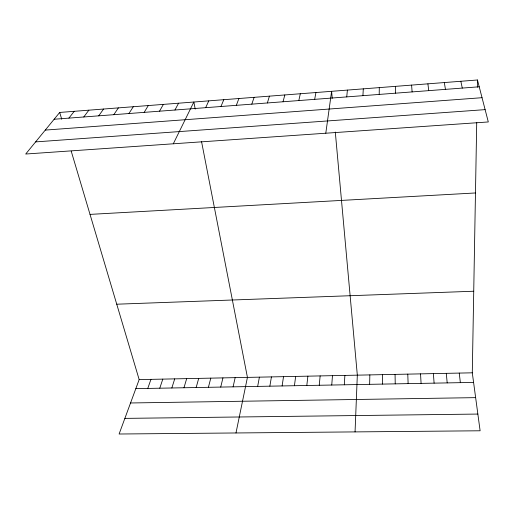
<?xml version="1.0" encoding="UTF-8"?>
<svg xmlns="http://www.w3.org/2000/svg" width="514" height="514" viewBox="0 0 514 514"><rect width="100%" height="100%" fill="white"/><g stroke="black" fill="none" stroke-linecap="round" stroke-linejoin="round"><path stroke-width="0.77" d="M382.403 384.099L382.422 374.648M379.21 94.428L379.293 87.611M71.215 151.148L139.165 379.595L119.107 434.015L480.115 430.783L472.289 372.817L476.722 122.377M477.345 87.2L477.467 79.985L59.701 112.444L25.7 154.027L488.3 121.953L477.467 79.985M369.643 384.337L369.842 374.905M355.058 431.901L357.326 375.156L335.301 132.066M362.923 95.668L363.295 88.851M344.316 384.806L344.868 375.413M331.748 385.037L332.474 375.663M319.245 385.269L320.145 375.914M346.738 96.908L347.4 90.091M306.807 385.494L307.88 376.164M294.426 385.725L295.666 376.415M325.792 133.222L331.607 91.319L332.237 98.27M282.109 385.95L283.522 376.659M269.856 386.175L271.431 376.903M314.684 99.35L315.911 92.533M257.662 386.399L259.403 377.147M235.984 432.968L247.433 377.392L201.501 141.356M298.814 100.564L300.317 93.747M233.093 386.856L235.161 377.642M220.718 387.087L222.947 377.893M208.408 387.312L210.798 378.137M283.041 101.766L284.82 94.949M196.155 387.537L198.712 378.388M183.967 387.762L186.685 378.632M267.37 102.967L269.42 96.15M171.843 387.986L174.715 378.876M159.777 388.211L162.809 379.114M251.802 104.156L254.115 97.339M147.775 388.43L150.955 379.358M236.331 105.331L238.907 98.521M220.956 106.507L223.796 99.697M205.677 107.677L208.774 100.86M173.295 143.798L193.849 102.023L195.224 109.103M174.953 110.022L178.564 103.211M159.513 111.197L163.381 104.387M144.171 112.373L148.289 105.563M128.924 113.536L133.293 106.726M113.78 114.693L118.387 107.882M98.727 115.836L103.577 109.032M83.769 116.98L88.864 110.176M68.908 118.117L74.234 111.313M54.143 119.242L479.228 86.789M45.271 130.093L482.042 97.699M35.614 141.903L485.12 109.636M90.027 214.389L475.469 192.962M116.742 304.204L473.735 291.232M139.165 379.595L472.289 372.817M135.831 388.648L473.587 382.416M130.55 402.976L475.636 397.637M124.87 418.383L477.859 414.066M59.701 112.444L61.731 119.274M460.84 81.276L462.279 88.087M444.321 82.561L445.445 89.372M427.905 83.833L428.727 90.644M459.253 373.087L460.358 382.66M446.287 373.35L447.193 382.904M411.598 85.099L412.112 91.916M433.379 373.614L434.105 383.148M420.542 373.871L421.082 383.386M407.775 374.134L408.122 383.624M395.394 86.358L395.607 93.175M395.067 374.391L395.227 383.862"/></g></svg>
